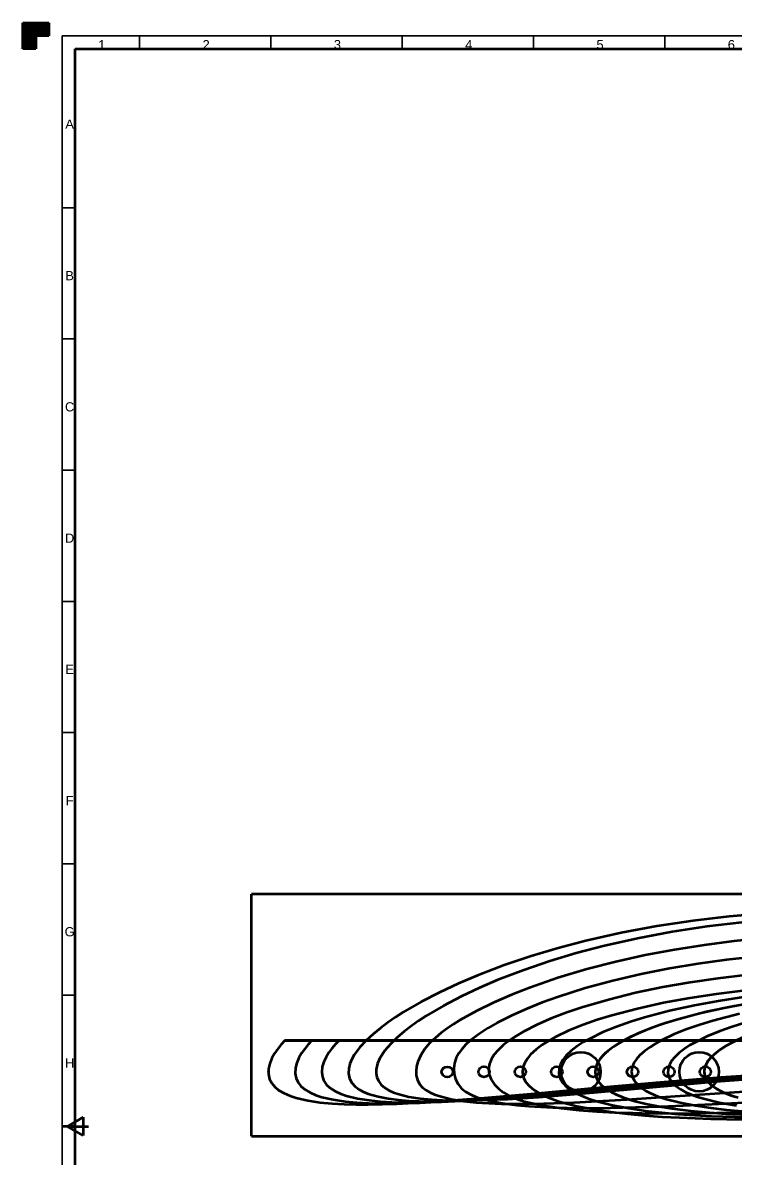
# Model space of a CAD drawing. Header units: millimetres. Extents: x 0 to 1189, y 0 to 841.
# Drawn here: x 0 to 271.4, y 408.3 to 841 of the extents above; entities that cross this region are included whole.
import ezdxf

# ---------------------------------------------------------------- set-up
doc = ezdxf.new("R2010")
doc.units = ezdxf.units.MM
for name, color, linetype, true_color in [('1', 7, 'Continuous', 0xffffff), ('256', 7, 'Continuous', 0xffffff), ('61', 7, 'Continuous', 0xffffff)]:
    doc.layers.add(name, color=color, linetype=linetype, true_color=true_color)
doc.styles.add('Arial', font='Arial')

# ---------------------------------------------------------------- blocks, each defined once
blk = doc.blocks.new('HATCH1')
at = {"color": 18, "lineweight": 13}
for p, q in [((0, 840.98988), (10, 840.98988)), ((0, 840.94755), (10, 840.94755)), ((0, 840.90522), (10, 840.90522)), ((0, 840.86289), (10, 840.86289)), ((0, 840.82056), (10, 840.82056)), ((0, 840.77823), (10, 840.77823)), ((0, 840.7359), (10, 840.7359)), ((0, 840.69357), (10, 840.69357)), ((0, 840.65124), (10, 840.65124)), ((0, 840.60891), (10, 840.60891)), ((0, 840.56658), (10, 840.56658)), ((0, 840.52425), (10, 840.52425)), ((0, 840.48192), (10, 840.48192)), ((0, 840.43959), (10, 840.43959)), ((0, 840.39726), (10, 840.39726)), ((0, 840.35493), (10, 840.35493)), ((0, 840.3126), (10, 840.3126)), ((0, 840.27027), (10, 840.27027)), ((0, 840.22794), (10, 840.22794)), ((0, 840.18561), (10, 840.18561)), ((0, 840.14328), (10, 840.14328)), ((0, 840.10095), (10, 840.10095)), ((0, 840.05862), (10, 840.05862)), ((0, 840.01629), (10, 840.01629)), ((0, 839.97396), (10, 839.97396)), ((0, 839.93163), (10, 839.93163)), ((0, 839.8893), (10, 839.8893)), ((0, 839.84697), (10, 839.84697)), ((0, 839.80464), (10, 839.80464)), ((0, 839.76231), (10, 839.76231)), ((0, 839.71998), (10, 839.71998)), ((0, 839.67765), (10, 839.67765)), ((0, 839.63532), (10, 839.63532)), ((0, 839.59299), (10, 839.59299)), ((0, 839.55066), (10, 839.55066)), ((0, 839.50833), (10, 839.50833)), ((0, 839.466), (10, 839.466)), ((0, 839.42367), (10, 839.42367)), ((0, 839.38134), (10, 839.38134)), ((0, 839.33901), (10, 839.33901)), ((0, 839.29668), (10, 839.29668)), ((0, 839.25435), (10, 839.25435)), ((0, 839.21202), (10, 839.21202)), ((0, 839.16969), (10, 839.16969)), ((0, 839.12736), (10, 839.12736)), ((0, 839.08503), (10, 839.08503)), ((0, 839.0427), (10, 839.0427)), ((0, 839.00037), (10, 839.00037)), ((0, 838.95804), (10, 838.95804)), ((0, 838.91571), (10, 838.91571)), ((0, 838.87338), (10, 838.87338)), ((0, 838.83105), (10, 838.83105)), ((0, 838.78872), (10, 838.78872)), ((0, 838.74639), (10, 838.74639)), ((0, 838.70406), (10, 838.70406)), ((0, 838.66173), (10, 838.66173)), ((0, 838.6194), (10, 838.6194)), ((0, 838.57707), (10, 838.57707)), ((0, 838.53474), (10, 838.53474)), ((0, 838.49241), (10, 838.49241)), ((0, 838.45008), (10, 838.45008)), ((0, 838.40775), (10, 838.40775)), ((0, 838.36542), (10, 838.36542)), ((0, 838.32309), (10, 838.32309)), ((0, 838.28076), (10, 838.28076)), ((0, 838.23843), (10, 838.23843)), ((0, 838.1961), (10, 838.1961)), ((0, 838.15377), (10, 838.15377)), ((0, 838.11144), (10, 838.11144)), ((0, 838.06911), (10, 838.06911)), ((0, 838.02678), (10, 838.02678)), ((0, 837.98445), (10, 837.98445)), ((0, 837.94212), (10, 837.94212)), ((0, 837.89979), (10, 837.89979)), ((0, 837.85746), (10, 837.85746)), ((0, 837.81513), (10, 837.81513)), ((0, 837.7728), (10, 837.7728)), ((0, 837.73047), (10, 837.73047)), ((0, 837.68814), (10, 837.68814)), ((0, 837.64581), (10, 837.64581)), ((0, 837.60348), (10, 837.60348)), ((0, 837.56115), (10, 837.56115)), ((0, 837.51882), (10, 837.51882)), ((0, 837.47649), (10, 837.47649)), ((0, 837.43416), (10, 837.43416)), ((0, 837.39183), (10, 837.39183)), ((0, 837.3495), (10, 837.3495)), ((0, 837.30717), (10, 837.30717)), ((0, 837.26484), (10, 837.26484)), ((0, 837.22251), (10, 837.22251)), ((0, 837.18018), (10, 837.18018)), ((0, 837.13785), (10, 837.13785)), ((0, 837.09552), (10, 837.09552)), ((0, 837.05319), (10, 837.05319)), ((0, 837.01086), (10, 837.01086)), ((0, 836.96853), (10, 836.96853)), ((0, 836.9262), (10, 836.9262)), ((0, 836.88387), (10, 836.88387)), ((0, 836.84154), (10, 836.84154)), ((0, 836.79921), (10, 836.79921)), ((0, 836.75688), (10, 836.75688)), ((0, 836.71455), (10, 836.71455)), ((0, 836.67222), (10, 836.67222)), ((0, 836.62989), (10, 836.62989)), ((0, 836.58756), (10, 836.58756)), ((0, 836.54523), (10, 836.54523)), ((0, 836.5029), (10, 836.5029)), ((0, 836.46057), (10, 836.46057)), ((0, 836.41824), (10, 836.41824)), ((0, 836.37591), (10, 836.37591)), ((0, 836.33358), (10, 836.33358)), ((0, 836.29125), (10, 836.29125)), ((0, 836.24892), (10, 836.24892)), ((0, 836.20659), (10, 836.20659)), ((0, 836.16426), (10, 836.16426)), ((0, 836.12193), (10, 836.12193)), ((0, 836.0796), (10, 836.0796)), ((0, 836.03727), (10, 836.03727)), ((0, 835.99494), (5, 835.99494)), ((0, 835.95261), (5, 835.95261)), ((0, 835.91028), (5, 835.91028)), ((0, 835.86795), (5, 835.86795)), ((0, 835.82562), (5, 835.82562)), ((0, 835.78329), (5, 835.78329)), ((0, 835.74096), (5, 835.74096)), ((0, 835.69863), (5, 835.69863)), ((0, 835.6563), (5, 835.6563)), ((0, 835.61397), (5, 835.61397)), ((0, 835.57164), (5, 835.57164)), ((0, 835.52931), (5, 835.52931)), ((0, 835.48698), (5, 835.48698)), ((0, 835.44465), (5, 835.44465)), ((0, 835.40232), (5, 835.40232)), ((0, 835.35999), (5, 835.35999)), ((0, 835.31766), (5, 835.31766)), ((0, 835.27533), (5, 835.27533)), ((0, 835.233), (5, 835.233)), ((0, 835.19067), (5, 835.19067)), ((0, 835.14834), (5, 835.14834)), ((0, 835.10601), (5, 835.10601)), ((0, 835.06368), (5, 835.06368)), ((0, 835.02135), (5, 835.02135)), ((0, 834.97902), (5, 834.97902)), ((0, 834.93669), (5, 834.93669)), ((0, 834.89436), (5, 834.89436)), ((0, 834.85203), (5, 834.85203)), ((0, 834.8097), (5, 834.8097)), ((0, 834.76737), (5, 834.76737)), ((0, 834.72504), (5, 834.72504)), ((0, 834.68271), (5, 834.68271)), ((0, 834.64038), (5, 834.64038)), ((0, 834.59805), (5, 834.59805)), ((0, 834.55572), (5, 834.55572)), ((0, 834.51339), (5, 834.51339)), ((0, 834.47106), (5, 834.47106)), ((0, 834.42873), (5, 834.42873)), ((0, 834.3864), (5, 834.3864)), ((0, 834.34407), (5, 834.34407)), ((0, 834.30174), (5, 834.30174)), ((0, 834.25941), (5, 834.25941)), ((0, 834.21708), (5, 834.21708)), ((0, 834.17475), (5, 834.17475)), ((0, 834.13242), (5, 834.13242)), ((0, 834.09009), (5, 834.09009)), ((0, 834.04776), (5, 834.04776)), ((0, 834.00543), (5, 834.00543)), ((0, 833.9631), (5, 833.9631)), ((0, 833.92077), (5, 833.92077)), ((0, 833.87844), (5, 833.87844)), ((0, 833.83611), (5, 833.83611)), ((0, 833.79378), (5, 833.79378)), ((0, 833.75145), (5, 833.75145)), ((0, 833.70912), (5, 833.70912)), ((0, 833.66679), (5, 833.66679)), ((0, 833.62446), (5, 833.62446)), ((0, 833.58213), (5, 833.58213)), ((0, 833.5398), (5, 833.5398)), ((0, 833.49747), (5, 833.49747)), ((0, 833.45514), (5, 833.45514)), ((0, 833.41281), (5, 833.41281)), ((0, 833.37048), (5, 833.37048)), ((0, 833.32815), (5, 833.32815)), ((0, 833.28582), (5, 833.28582)), ((0, 833.24349), (5, 833.24349)), ((0, 833.20116), (5, 833.20116)), ((0, 833.15883), (5, 833.15883)), ((0, 833.1165), (5, 833.1165)), ((0, 833.07417), (5, 833.07417)), ((0, 833.03184), (5, 833.03184)), ((0, 832.98951), (5, 832.98951)), ((0, 832.94718), (5, 832.94718)), ((0, 832.90485), (5, 832.90485)), ((0, 832.86252), (5, 832.86252)), ((0, 832.82019), (5, 832.82019)), ((0, 832.77786), (5, 832.77786)), ((0, 832.73553), (5, 832.73553)), ((0, 832.6932), (5, 832.6932)), ((0, 832.65087), (5, 832.65087)), ((0, 832.60854), (5, 832.60854)), ((0, 832.56621), (5, 832.56621)), ((0, 832.52388), (5, 832.52388)), ((0, 832.48155), (5, 832.48155)), ((0, 832.43922), (5, 832.43922)), ((0, 832.39689), (5, 832.39689)), ((0, 832.35456), (5, 832.35456)), ((0, 832.31223), (5, 832.31223)), ((0, 832.2699), (5, 832.2699)), ((0, 832.22757), (5, 832.22757)), ((0, 832.18524), (5, 832.18524)), ((0, 832.14291), (5, 832.14291)), ((0, 832.10058), (5, 832.10058)), ((0, 832.05825), (5, 832.05825)), ((0, 832.01592), (5, 832.01592)), ((0, 831.97359), (5, 831.97359)), ((0, 831.93126), (5, 831.93126)), ((0, 831.88893), (5, 831.88893)), ((0, 831.8466), (5, 831.8466)), ((0, 831.80427), (5, 831.80427)), ((0, 831.76194), (5, 831.76194)), ((0, 831.71961), (5, 831.71961)), ((0, 831.67728), (5, 831.67728)), ((0, 831.63495), (5, 831.63495)), ((0, 831.59262), (5, 831.59262)), ((0, 831.55029), (5, 831.55029)), ((0, 831.50796), (5, 831.50796)), ((0, 831.46563), (5, 831.46563)), ((0, 831.4233), (5, 831.4233)), ((0, 831.38097), (5, 831.38097)), ((0, 831.33864), (5, 831.33864)), ((0, 831.29631), (5, 831.29631)), ((0, 831.25398), (5, 831.25398)), ((0, 831.21165), (5, 831.21165)), ((0, 831.16932), (5, 831.16932)), ((0, 831.12699), (5, 831.12699)), ((0, 831.08466), (5, 831.08466)), ((0, 831.04233), (5, 831.04233)), ((0, 831), (5, 831))]:
    blk.add_line(p, q, dxfattribs=at)

msp = doc.modelspace()

# ---------------------------------------------------------------- linework, layer by layer
at = {"layer": '1', "color": 8, "linetype": 'Continuous', "lineweight": 70}
for p, q in [((87.17971, 416.74097), (87.17971, 508.902458)), ((957.216019, 508.902458), (87.17971, 508.902458)), ((87.17971, 416.74097), (957.216019, 416.74097))]:
    msp.add_line(p, q, dxfattribs=at)
at = {"layer": '1', "color": 163, "linetype": 'Continuous', "lineweight": 70}
for p, q in [((99.799518, 453.214122), (628.93587, 453.214122)), ((628.93587, 453.214122), (99.799518, 453.214122)), ((99.799518, 453.214122), (628.93587, 453.214122)), ((628.93587, 453.214122), (99.799518, 453.214122)), ((346.209126, 453.214122), (110.120416, 453.214122)), ((346.209126, 453.214122), (110.120416, 453.214122)), ((356.172719, 453.214122), (120.45026, 453.214122)), ((356.172719, 453.214122), (120.45026, 453.214122))]:
    msp.add_line(p, q, dxfattribs=at)
for points in [[(282.758138, 501.568431), (268.969768, 500.432176), (255.213504, 498.84264), (241.495629, 496.780266), (227.891347, 494.235494), (214.429332, 491.192194), (203.957457, 488.431198), (193.583784, 485.32595), (183.315234, 481.852135), (173.16244, 477.972363), (165.901341, 474.883203), (158.741136, 471.535081), (151.744602, 467.905482), (144.942141, 463.944938), (141.964347, 462.036645), (139.043817, 460.03024), (136.191845, 457.907642), (133.428205, 455.645887), (130.805533, 453.229652), (128.375101, 450.612901), (126.255118, 447.749194), (125.32387, 446.100585), (124.589855, 444.349147), (124.139586, 442.505052), (124.068701, 440.613603), (124.467838, 438.761718), (125.358091, 437.089769), (126.641185, 435.686696), (128.164219, 434.559775), (129.831233, 433.658357), (131.580986, 432.93041), (135.345239, 431.826238), (139.202408, 431.088715), (143.110813, 430.593951), (147.021054, 430.280921), (150.929541, 430.097128), (154.836549, 430.012935), (158.742462, 430.008614), (162.647454, 430.068033), (174.91598, 430.558251), (187.180162, 431.356678), (209.065358, 433.165849), (230.934489, 435.169872), (257.446958, 437.546585), (283.982261, 439.652586)], [(282.758138, 501.568431), (268.969768, 500.432176), (255.213504, 498.84264), (241.495629, 496.780266), (227.891347, 494.235494), (214.429332, 491.192194), (203.957457, 488.431198), (193.583784, 485.32595), (183.315234, 481.852135), (173.16244, 477.972363), (165.901341, 474.883203), (158.741136, 471.535081), (151.744602, 467.905482), (144.942141, 463.944938), (141.964347, 462.036645), (139.043817, 460.03024), (136.191845, 457.907642), (133.428205, 455.645887), (130.805533, 453.229652), (128.375101, 450.612901), (126.255118, 447.749194), (125.32387, 446.100585), (124.589855, 444.349147), (124.139586, 442.505052), (124.068701, 440.613603), (124.467838, 438.761718), (125.358091, 437.089769), (126.641185, 435.686696), (128.164219, 434.559775), (129.831233, 433.658357), (131.580986, 432.93041), (135.345239, 431.826238), (139.202408, 431.088715), (143.110813, 430.593951), (147.021054, 430.280921), (150.929541, 430.097128), (154.836549, 430.012935), (158.742462, 430.008614), (162.647454, 430.068033), (174.91598, 430.558251), (187.180162, 431.356678), (209.065358, 433.165849), (230.934489, 435.169872), (257.446958, 437.546585), (283.982261, 439.652586)], [(273.878467, 498.152221), (260.550481, 496.607927), (247.28206, 494.608976), (234.076926, 492.134126), (220.989962, 489.168152), (210.814671, 486.476534), (200.739289, 483.448692), (190.770759, 480.059989), (180.920331, 476.272808), (173.895005, 473.261862), (166.993397, 470.005829), (160.237798, 466.462177), (153.657581, 462.572699), (150.780729, 460.69149), (147.97571, 458.716095), (145.254382, 456.630091), (142.6399, 454.403387), (140.172543, 451.997844), (137.929607, 449.38436), (136.049802, 446.515491), (135.119012, 444.433738), (134.593731, 442.208474), (134.558313, 440.683912), (134.835143, 439.191201), (135.442599, 437.795418), (136.55687, 436.343), (137.948972, 435.164621), (139.514956, 434.21745), (141.166607, 433.460632), (142.882572, 432.842728), (147.090236, 431.786701), (151.337866, 431.118461), (155.611636, 430.704023), (159.901872, 430.465726), (164.205973, 430.356109), (168.518222, 430.347415), (172.828896, 430.416962), (184.661275, 430.90057), (196.47279, 431.667045), (217.538304, 433.389607), (238.590592, 435.293182), (264.112296, 437.548091), (289.65148, 439.546239)], [(273.878467, 498.152221), (260.550481, 496.607927), (247.28206, 494.608976), (234.076926, 492.134126), (220.989962, 489.168152), (210.814671, 486.476534), (200.739289, 483.448692), (190.770759, 480.059989), (180.920331, 476.272808), (173.895005, 473.261862), (166.993397, 470.005829), (160.237798, 466.462177), (153.65758, 462.572699), (150.780729, 460.69149), (147.97571, 458.716095), (145.254382, 456.630091), (142.6399, 454.403387), (140.172543, 451.997844), (137.929607, 449.38436), (136.049802, 446.515491), (135.119012, 444.433738), (134.593731, 442.208474), (134.558313, 440.683912), (134.835143, 439.191201), (135.442599, 437.795418), (136.55687, 436.343), (137.948972, 435.164621), (139.514956, 434.21745), (141.166607, 433.460632), (142.882572, 432.842728), (147.090236, 431.786701), (151.337866, 431.118461), (155.611636, 430.704023), (159.901872, 430.465726), (164.205973, 430.356109), (168.518222, 430.347415), (172.828896, 430.416962), (184.661275, 430.90057), (196.47279, 431.667045), (217.538304, 433.389607), (238.590592, 435.293182), (264.112296, 437.548091), (289.65148, 439.546239)], [(282.144051, 492.144646), (270.766188, 491.012672), (259.445089, 489.569625), (248.183218, 487.80208), (236.983343, 485.694887), (225.849794, 483.224303), (214.788036, 480.360142), (203.804696, 477.065389), (192.949422, 473.293259), (186.146001, 470.615811), (179.43931, 467.6901), (172.871906, 464.475181), (166.487324, 460.902551), (164.054891, 459.380661), (161.679304, 457.777848), (159.373514, 456.076355), (157.156198, 454.249767), (155.067477, 452.260092), (153.191753, 450.076139), (151.623716, 447.660943), (150.468368, 445.036589), (150.010639, 443.344916), (149.786154, 441.613082), (149.862609, 439.862608), (150.29895, 438.167012), (151.116323, 436.630913), (152.27727, 435.316859), (153.655877, 434.24642), (155.174774, 433.373624), (156.763774, 432.664133), (158.401649, 432.073333), (163.106612, 430.874271), (167.865336, 430.103365), (172.653843, 429.604941), (177.462316, 429.290358), (182.286312, 429.112988), (187.117149, 429.041285), (198.490372, 429.169157), (209.848522, 429.581754), (230.110294, 430.712059), (250.358753, 432.094826), (274.898812, 433.837794)], [(282.144051, 492.144646), (270.766188, 491.012672), (259.445089, 489.569625), (248.183218, 487.80208), (236.983343, 485.694887), (225.849794, 483.224303), (214.788036, 480.360142), (203.804696, 477.065389), (192.949422, 473.293259), (186.146001, 470.615811), (179.43931, 467.6901), (172.871906, 464.475181), (166.487324, 460.902551), (164.054891, 459.380661), (161.679304, 457.777848), (159.373514, 456.076355), (157.156198, 454.249767), (155.067477, 452.260092), (153.191753, 450.076139), (151.623716, 447.660943), (150.468368, 445.036589), (150.010639, 443.344916), (149.786154, 441.613082), (149.862609, 439.862608), (150.29895, 438.167012), (151.116324, 436.630913), (152.27727, 435.316859), (153.655877, 434.24642), (155.174774, 433.373624), (156.763774, 432.664133), (158.401649, 432.073333), (163.106612, 430.874271), (167.865336, 430.103365), (172.653843, 429.604941), (177.462316, 429.290358), (182.286312, 429.112988), (187.117149, 429.041285), (198.490372, 429.169157), (209.848522, 429.581754), (230.110294, 430.712059), (250.358753, 432.094826), (274.898812, 433.837794)], [(278.863255, 485.134158), (267.954709, 483.923883), (257.083494, 482.425571), (246.251858, 480.622023), (235.464742, 478.486545), (224.756804, 475.99233), (214.148823, 473.10577), (203.66918, 469.770745), (197.801798, 467.647481), (192.009586, 465.331951), (186.307292, 462.786236), (180.726887, 459.956164), (177.119331, 457.878434), (173.63491, 455.599031), (170.329101, 453.041125), (168.791052, 451.629027), (167.366266, 450.095825), (166.121102, 448.433325), (165.122183, 446.616669), (164.448487, 444.630745), (164.178976, 442.560105), (164.320688, 440.469831), (164.857982, 438.442948), (165.79021, 436.57945), (167.121551, 434.95568), (168.761816, 433.653064), (170.585911, 432.621396), (172.495864, 431.801952), (174.46346, 431.128513), (178.973876, 429.988502), (183.527621, 429.18521), (188.103982, 428.605642), (192.696003, 428.182718), (197.300149, 427.880738), (201.913696, 427.673755), (212.811256, 427.462829), (223.706377, 427.531499), (243.150231, 428.077824), (262.585117, 428.942521), (292.024305, 430.486576)], [(278.863276, 485.134161), (267.954733, 483.923886), (257.08352, 482.425575), (246.251885, 480.622028), (235.464771, 478.486551), (224.756834, 475.992338), (214.148855, 473.10578), (203.669213, 469.770756), (197.801832, 467.647494), (192.009621, 465.331965), (186.307327, 462.786252), (180.726922, 459.956183), (177.119366, 457.878455), (173.634944, 455.599055), (170.329133, 453.041152), (168.791082, 451.629057), (167.366294, 450.095857), (166.121126, 448.433361), (165.122201, 446.616709), (164.448497, 444.630788), (164.178977, 442.56015), (164.320681, 440.469875), (164.857965, 438.442991), (165.790185, 436.579488), (167.121518, 434.955712), (168.761777, 433.65309), (170.585869, 432.621416), (172.49582, 431.801969), (174.463415, 431.128527), (178.973828, 429.988511), (183.527573, 429.185218), (188.103933, 428.605647), (192.695953, 428.182722), (197.300098, 427.880741), (201.913644, 427.673757), (212.811202, 427.46283), (223.706321, 427.531498), (243.150171, 428.077821), (262.585054, 428.942518), (292.024237, 430.486573)], [(275.275069, 478.14221), (264.73504, 476.874835), (254.223398, 475.333156), (243.765979, 473.490236), (233.386459, 471.314394), (223.094619, 468.763444), (212.907375, 465.764836), (207.184787, 463.818668), (201.546549, 461.669118), (196.014385, 459.268202), (190.62114, 456.537498), (188.007997, 455.01055), (185.487816, 453.353406), (183.089699, 451.525531), (180.868574, 449.454587), (179.562825, 447.9115), (178.476794, 446.201584), (177.724981, 444.317053), (177.43615, 442.307429), (177.68675, 440.297708), (178.428335, 438.404984), (179.699554, 436.468778), (181.288774, 434.782586), (183.111075, 433.367341), (185.112907, 432.2242), (187.232321, 431.295255), (189.397556, 430.533205), (191.593224, 429.887857), (198.271591, 428.421299), (205.055711, 427.404246), (211.865498, 426.682608), (218.689556, 426.172748), (225.524263, 425.818826), (232.367276, 425.588913), (239.216663, 425.457075), (258.049473, 425.46625), (276.870489, 425.848082)], [(275.275069, 478.14221), (264.73504, 476.874835), (254.223398, 475.333156), (243.765978, 473.490236), (233.386458, 471.314394), (223.094619, 468.763444), (212.907374, 465.764836), (207.184787, 463.818667), (201.546548, 461.669118), (196.014384, 459.268202), (190.621139, 456.537497), (188.007996, 455.010549), (185.487816, 453.353406), (183.089699, 451.52553), (180.868573, 449.454587), (179.562824, 447.911499), (178.476793, 446.201583), (177.72498, 444.317052), (177.43615, 442.307428), (177.68675, 440.297707), (178.428336, 438.404983), (179.699554, 436.468778), (181.288775, 434.782586), (183.111076, 433.36734), (185.112908, 432.2242), (187.232322, 431.295254), (189.397557, 430.533205), (191.593225, 429.887856), (198.271592, 428.421299), (205.055712, 427.404246), (211.8655, 426.682608), (218.689557, 426.172748), (225.524264, 425.818826), (232.367277, 425.588913), (239.216664, 425.457075), (258.049474, 425.46625), (276.870491, 425.848082)], [(274.177209, 472.086534), (264.100116, 470.836383), (254.060273, 469.319694), (244.071862, 467.499998), (234.152265, 465.334091), (224.332976, 462.749945), (218.820081, 461.051048), (213.373995, 459.148661), (208.022771, 456.9942), (202.815429, 454.510722), (200.296495, 453.105619), (197.862328, 451.559375), (195.553024, 449.837524), (193.432502, 447.872115), (192.184869, 446.383492), (191.175647, 444.745656), (190.51378, 442.964068), (190.313143, 441.061034), (190.657817, 439.171517), (191.512638, 437.457965), (192.932051, 435.776855), (194.630674, 434.384139), (196.491214, 433.214582), (198.446815, 432.212864), (200.462797, 431.340398), (202.52305, 430.574446), (204.614707, 429.895067), (210.965315, 428.238599), (217.407731, 426.98543), (223.898413, 426.01108), (230.418389, 425.248717), (236.955076, 424.647604), (243.502188, 424.17656), (250.056134, 423.812984), (262.081885, 423.370308), (274.113906, 423.155402)], [(274.177209, 472.086534), (264.100116, 470.836383), (254.060273, 469.319694), (244.071862, 467.499998), (234.152265, 465.334091), (224.332976, 462.749945), (218.820081, 461.051048), (213.373995, 459.148661), (208.022771, 456.9942), (202.815429, 454.510722), (200.296495, 453.105619), (197.862328, 451.559375), (195.553024, 449.837524), (193.432502, 447.872115), (192.184869, 446.383492), (191.175647, 444.745656), (190.51378, 442.964068), (190.313143, 441.061034), (190.657817, 439.171517), (191.512638, 437.457965), (192.932051, 435.776855), (194.630674, 434.384139), (196.491214, 433.214582), (198.446815, 432.212864), (200.462797, 431.340398), (202.52305, 430.574446), (204.614707, 429.895067), (210.965315, 428.238599), (217.407731, 426.98543), (223.898413, 426.01108), (230.418389, 425.248717), (236.955076, 424.647604), (243.502188, 424.17656), (250.056134, 423.812984), (262.081885, 423.370308), (274.113906, 423.155402)], [(275.276214, 469.836813), (265.54786, 468.359372), (255.878169, 466.588434), (246.275776, 464.480308), (236.756336, 461.95966), (231.41167, 460.300755), (226.138999, 458.443874), (220.957168, 456.337002), (215.908051, 453.897906), (213.469196, 452.513817), (211.118414, 450.988831), (208.90314, 449.290233), (206.884568, 447.343045), (205.723296, 445.873286), (204.805458, 444.239619), (204.256373, 442.462387), (204.189819, 440.590659), (204.666402, 438.77752), (205.617384, 437.158967), (207.350081, 435.363368), (209.37699, 433.922192), (211.562938, 432.729441), (213.837522, 431.720013), (216.154387, 430.859708), (218.502939, 430.112411), (224.616862, 428.557969), (230.834344, 427.373341), (237.094887, 426.450596), (243.371511, 425.729023), (249.660344, 425.15946), (255.95898, 424.712852), (262.265888, 424.367936), (279.640371, 423.822322)], [(275.276214, 469.836813), (265.54786, 468.359372), (255.878169, 466.588434), (246.275776, 464.480308), (236.756336, 461.95966), (231.41167, 460.300755), (226.138999, 458.443874), (220.957168, 456.337002), (215.908051, 453.897906), (213.469196, 452.513817), (211.118414, 450.988831), (208.90314, 449.290233), (206.884568, 447.343045), (205.723296, 445.873286), (204.805458, 444.239619), (204.256373, 442.462387), (204.189819, 440.590659), (204.666402, 438.77752), (205.617384, 437.158967), (207.350081, 435.363368), (209.37699, 433.922192), (211.562938, 432.729441), (213.837522, 431.720013), (216.154387, 430.859708), (218.502939, 430.112411), (224.616862, 428.557969), (230.834344, 427.373341), (237.094887, 426.450596), (243.371511, 425.729023), (249.660344, 425.15946), (255.95898, 424.712852), (262.265888, 424.367936), (279.640371, 423.822322)], [(276.570174, 467.320354), (267.157179, 465.569815), (257.823643, 463.486102), (248.587985, 460.993434), (242.776969, 459.135628), (237.061792, 457.017965), (231.488889, 454.559683), (228.927596, 453.242252), (226.440047, 451.792587), (224.060475, 450.183355), (221.83258, 448.352304), (219.880253, 446.227543), (218.897938, 444.700849), (218.228404, 443.018545), (217.995785, 441.208844), (218.288527, 439.408434), (219.083402, 437.763569), (220.233897, 436.347721), (222.093134, 434.793399), (224.165738, 433.525454), (226.338786, 432.470544), (228.567678, 431.574648), (230.840769, 430.801854), (233.146115, 430.121174), (240.160517, 428.494383), (247.244859, 427.304482), (254.368075, 426.413346), (261.519458, 425.739621), (268.692059, 425.232657), (275.871355, 424.85994)], [(281.603815, 468.131078), (270.912094, 466.306697), (260.297447, 464.076548), (249.79909, 461.349673), (244.645875, 459.761617), (239.555115, 457.983343), (234.553033, 455.969447), (229.685446, 453.648013), (227.330852, 452.334586), (225.05548, 450.889212), (222.896844, 449.279699), (220.914719, 447.442534), (219.748518, 446.051024), (218.805144, 444.520037), (218.186416, 442.854688), (217.998802, 441.07583), (218.32108, 439.309583), (219.120164, 437.707839), (220.446884, 436.136427), (222.034603, 434.834562), (223.773778, 433.7413), (225.601866, 432.804939), (227.486346, 431.989399), (229.412168, 431.273423), (231.367332, 430.63837), (237.303581, 429.08998), (243.325671, 427.918568), (249.392878, 427.007786), (255.487467, 426.295163), (261.597677, 425.733269), (267.717631, 425.292956), (273.843972, 424.953103)], [(272.962449, 463.35049), (262.824042, 460.733963), (257.848515, 459.211391), (252.928692, 457.50592), (248.097736, 455.57819), (243.403643, 453.364527), (241.126421, 452.112861), (238.91201, 450.73005), (236.809235, 449.19556), (234.883411, 447.464782), (233.736779, 446.158466), (232.767982, 444.691036), (232.093901, 443.06895), (231.838477, 441.333298), (232.083032, 439.598215), (232.816739, 437.998493), (234.081842, 436.436255), (235.613023, 435.148047), (237.302666, 434.068506), (239.067038, 433.153748), (240.885602, 432.35916), (242.747056, 431.661007), (244.643412, 431.04074), (250.3993, 429.532031), (256.228752, 428.394628), (262.108218, 427.51029), (268.018111, 426.818742), (273.937484, 426.274683)], [(272.962449, 463.35049), (262.824042, 460.733963), (257.848515, 459.211391), (252.928692, 457.50592), (248.097736, 455.57819), (243.403643, 453.364527), (241.126421, 452.112861), (238.91201, 450.73005), (236.809235, 449.19556), (234.883411, 447.464782), (233.736779, 446.158466), (232.767982, 444.691036), (232.093901, 443.06895), (231.838477, 441.333298), (232.083032, 439.598215), (232.816739, 437.998493), (234.081842, 436.436255), (235.613023, 435.148047), (237.302666, 434.068506), (239.067038, 433.153748), (240.885602, 432.35916), (242.747056, 431.661007), (244.643412, 431.04074), (250.3993, 429.532031), (256.228752, 428.394628), (262.108218, 427.51029), (268.018111, 426.818742), (273.937484, 426.274683)], [(275.025187, 459.879589), (270.215783, 458.388134), (265.473332, 456.71942), (260.815173, 454.827337), (256.27199, 452.635184), (254.080588, 451.393206), (251.97308, 450.028657), (249.976711, 448.502037), (248.147578, 446.742049), (247.098941, 445.417497), (246.266466, 443.936406), (245.770105, 442.316229), (245.71829, 440.631283), (246.159687, 438.993544), (247.030178, 437.534446), (248.607276, 435.919578), (250.449269, 434.623362), (252.430837, 433.552135), (254.494191, 432.644595), (256.595255, 431.871911), (258.723083, 431.200553), (265.189278, 429.609727), (271.768368, 428.446297)], [(275.025187, 459.879589), (270.215783, 458.388134), (265.473332, 456.71942), (260.815173, 454.827337), (256.27199, 452.635184), (254.080588, 451.393206), (251.97308, 450.028657), (249.976711, 448.502037), (248.147578, 446.742049), (247.098941, 445.417497), (246.266466, 443.936406), (245.770105, 442.316229), (245.71829, 440.631283), (246.159687, 438.993544), (247.030178, 437.534446), (248.607276, 435.919578), (250.449269, 434.623362), (252.430837, 433.552135), (254.494191, 432.644595), (256.595255, 431.871911), (258.723083, 431.200553), (265.189278, 429.609727), (271.768368, 428.446297)], [(274.348426, 454.432317), (269.990472, 452.353949), (267.882387, 451.178036), (265.845208, 449.883967), (263.912574, 448.442961), (262.138045, 446.798163), (261.093993, 445.552324), (260.249389, 444.181608), (259.69537, 442.690619), (259.527291, 441.098024), (259.815975, 439.516682), (260.531453, 438.08265), (261.942887, 436.466001), (263.64837, 435.165958), (265.508259, 434.096966), (267.454627, 433.195556), (269.456371, 432.423241), (271.49627, 431.753326)], [(99.799518, 453.214122), (98.39934, 451.647713), (97.091477, 450.003053), (95.907057, 448.267567), (94.8895, 446.426393), (94.102023, 444.475622), (93.641317, 442.430647), (93.611554, 440.331606), (94.020154, 438.537971), (94.836305, 436.918106), (95.988477, 435.526292), (97.393138, 434.349203), (99.52548, 433.080917), (101.807946, 432.099324), (104.140521, 431.341204), (108.629215, 430.319427), (113.19146, 429.648181), (117.785026, 429.224686), (122.391572, 428.976932), (127.002648, 428.860777), (131.615136, 428.847753), (142.483929, 429.113075), (153.342392, 429.668159), (172.706664, 431.075655), (192.049314, 432.753909), (216.656207, 435.019121), (241.269445, 437.211029), (265.900846, 439.187397), (290.555495, 440.846727)], [(99.799518, 453.214122), (98.39934, 451.647713), (97.091477, 450.003053), (95.907057, 448.267567), (94.8895, 446.426393), (94.102023, 444.475622), (93.641317, 442.430647), (93.611554, 440.331606), (94.020154, 438.537971), (94.836305, 436.918106), (95.988477, 435.526292), (97.393138, 434.349203), (99.52548, 433.080917), (101.807946, 432.099324), (104.140521, 431.341204), (108.629215, 430.319427), (113.19146, 429.648181), (117.785026, 429.224686), (122.391572, 428.976932), (127.002648, 428.860777), (131.615136, 428.847753), (142.483929, 429.113075), (153.342392, 429.668159), (172.706664, 431.075655), (192.049314, 432.753909), (216.656207, 435.019121), (241.269445, 437.211029), (265.900846, 439.187397), (290.555495, 440.846727)], [(99.799518, 453.214122), (98.39934, 451.647713), (97.091477, 450.003053), (95.907057, 448.267567), (94.8895, 446.426393), (94.102023, 444.475622), (93.641317, 442.430647), (93.611554, 440.331606), (94.020154, 438.537971), (94.836305, 436.918106), (95.988477, 435.526292), (97.393138, 434.349203), (99.52548, 433.080917), (101.807946, 432.099324), (104.140521, 431.341204), (108.629215, 430.319427), (113.19146, 429.648181), (117.785026, 429.224686), (122.391572, 428.976932), (127.002648, 428.860777), (131.615136, 428.847753), (142.483929, 429.113075), (153.342392, 429.668159), (172.706664, 431.075655), (192.049314, 432.753909), (216.656207, 435.019121), (241.269445, 437.211029), (265.900846, 439.187397), (290.555495, 440.846727)], [(99.799518, 453.214122), (98.39934, 451.647713), (97.091477, 450.003053), (95.907057, 448.267567), (94.8895, 446.426393), (94.102023, 444.475622), (93.641317, 442.430647), (93.611554, 440.331606), (94.020154, 438.537971), (94.836305, 436.918106), (95.988477, 435.526292), (97.393138, 434.349203), (99.52548, 433.080917), (101.807946, 432.099324), (104.140521, 431.341204), (108.629215, 430.319427), (113.19146, 429.648181), (117.785026, 429.224686), (122.391572, 428.976932), (127.002648, 428.860777), (131.615136, 428.847753), (142.483929, 429.113075), (153.342392, 429.668159), (172.706664, 431.075655), (192.049314, 432.753909), (216.656207, 435.019121), (241.269445, 437.211029), (265.900846, 439.187397), (290.555495, 440.846727)], [(110.120416, 453.214122), (108.727164, 451.694513), (107.415493, 450.092804), (106.220971, 448.406368), (105.182469, 446.614952), (104.36398, 444.727479), (103.847845, 442.733235), (103.743373, 440.665544), (104.078517, 438.881284), (104.836271, 437.239975), (105.962602, 435.815648), (107.341423, 434.630638), (109.402395, 433.384114), (111.616113, 432.419724), (113.889325, 431.673037), (118.27228, 430.668492), (122.740392, 430.009448), (127.220736, 429.597116), (131.699534, 429.357604), (136.176826, 429.245946), (140.653264, 429.234721), (151.201829, 429.494627), (161.747508, 430.035652), (180.572716, 431.40674), (199.380064, 433.040391), (226.724264, 435.55563), (254.079128, 437.946677), (281.460146, 440.020201)], [(110.120416, 453.214122), (108.727164, 451.694513), (107.415493, 450.092804), (106.220971, 448.406368), (105.182469, 446.614952), (104.36398, 444.727479), (103.847845, 442.733235), (103.743373, 440.665544), (104.078517, 438.881284), (104.836271, 437.239975), (105.962602, 435.815648), (107.341423, 434.630638), (109.402395, 433.384114), (111.616113, 432.419724), (113.889325, 431.673037), (118.27228, 430.668492), (122.740392, 430.009448), (127.220736, 429.597116), (131.699534, 429.357604), (136.176826, 429.245946), (140.653264, 429.234721), (151.201829, 429.494627), (161.747508, 430.035652), (180.572716, 431.40674), (199.380064, 433.040391), (226.724264, 435.55563), (254.079128, 437.946677), (281.460146, 440.020201)], [(120.45026, 453.214122), (119.076443, 451.755031), (117.777947, 450.219141), (116.58561, 448.60496), (115.534934, 446.894173), (114.676135, 445.077428), (114.092715, 443.16198), (113.88455, 441.162434), (114.098984, 439.413608), (114.722612, 437.780036), (115.732195, 436.333862), (117.01714, 435.122462), (118.975339, 433.84824), (121.105272, 432.864572), (123.301946, 432.104099), (127.545204, 431.086651), (131.877674, 430.419944), (136.224757, 430.000672), (140.570637, 429.755234), (144.9155, 429.637267), (149.259566, 429.618739), (159.497177, 429.859404), (169.732701, 430.377646), (188.00423, 431.7025), (206.25734, 433.285917), (232.795499, 435.726744), (259.343961, 438.047953), (285.917353, 440.060345)], [(120.45026, 453.214122), (119.076443, 451.755031), (117.777947, 450.219141), (116.58561, 448.60496), (115.534934, 446.894173), (114.676135, 445.077428), (114.092715, 443.16198), (113.88455, 441.162434), (114.098984, 439.413608), (114.722612, 437.780036), (115.732195, 436.333862), (117.01714, 435.122462), (118.975339, 433.84824), (121.105272, 432.864572), (123.301946, 432.104099), (127.545204, 431.086651), (131.877674, 430.419944), (136.224757, 430.000672), (140.570637, 429.755234), (144.9155, 429.637267), (149.259566, 429.618739), (159.497177, 429.859404), (169.732701, 430.377646), (188.00423, 431.7025), (206.25734, 433.285917), (232.795499, 435.726744), (259.343961, 438.047953), (285.917353, 440.060345)], [(272.161856, 453.437943), (269.875068, 452.293117), (267.647209, 451.037433), (265.494809, 449.641035), (263.455713, 448.057715), (261.635964, 446.237539), (260.665914, 444.921974), (259.934825, 443.463028), (259.555048, 441.880138), (259.620897, 440.255169), (260.157978, 438.714896), (261.07472, 437.362065), (262.648735, 435.8739), (264.453147, 434.671201), (266.362037, 433.680183), (268.341802, 432.836551), (270.377751, 432.108472), (272.440146, 431.473206)]]:
    msp.add_lwpolyline(points, dxfattribs=at)
for centre in [(212.564539, 441.287753), (212.564539, 441.287753), (212.564539, 441.287753), (212.564539, 441.287753), (257.564539, 441.287753), (257.564539, 441.287753), (257.564539, 441.287753), (257.564539, 441.287753)]:
    msp.add_circle(centre, 7.5, dxfattribs=at)
for centre in [(161.644638, 441.235381), (161.644638, 441.235381, 114.3), (175.638839, 441.287753), (175.638839, 441.287753), (189.506105, 441.287753), (189.506105, 441.287753), (203.373371, 441.287753), (203.373371, 441.287753), (217.240637, 441.287753), (217.240637, 441.287753), (232.230988, 441.287753), (232.230988, 441.287753), (246.098254, 441.287753), (246.098254, 441.287753), (259.96552, 441.287753), (259.96552, 441.287753)]:
    msp.add_ellipse(centre, major_axis=(2.128356, 0), ratio=0.939693, dxfattribs=at)
at = {"layer": '256', "color": 18, "linetype": 'Continuous', "lineweight": 70}
for p, q in [((0, 831), (0, 841)), ((0, 841), (10, 841)), ((10, 841), (10, 836)), ((5, 836), (5, 831)), ((10, 836), (5, 836)), ((5, 831), (0, 831)), ((20, 10), (20, 831)), ((20, 831), (1179, 831)), ((17, 420.5), (23, 423.964102)), ((23, 417.035898), (17, 420.5)), ((17, 420.5), (25, 420.5)), ((23, 423.964102), (23, 417.035898))]:
    msp.add_line(p, q, dxfattribs=at)
at = {"layer": '256', "color": 18, "linetype": 'Continuous', "lineweight": 35}
for p, q in [((15, 5), (15, 836)), ((15, 836), (1184, 836)), ((44.5, 836), (44.5, 831)), ((94.5, 836), (94.5, 831)), ((144.5, 836), (144.5, 831)), ((194.5, 836), (194.5, 831)), ((244.5, 836), (244.5, 831)), ((15, 770.5), (20, 770.5)), ((15, 720.5), (20, 720.5)), ((15, 670.5), (20, 670.5)), ((15, 620.5), (20, 620.5)), ((15, 570.5), (20, 570.5)), ((15, 520.5), (20, 520.5)), ((15, 470.5), (20, 470.5)), ((15, 420.5), (20, 420.5))]:
    msp.add_line(p, q, dxfattribs=at)
at = {"layer": '256', "color": 18, "linetype": 'Continuous', "lineweight": 200}
for q in [(15, 420.5), (25, 420.5)]:
    msp.add_line((20, 420.5), q, dxfattribs=at)
at = {"layer": '61', "color": 23, "linetype": 'Continuous', "lineweight": 70}
msp.add_point((93.564539, 441.235381), dxfattribs=at)

# ---------------------------------------------------------------- block references
at = {"layer": '256', "color": 18, "linetype": 'Continuous', "lineweight": 35}
msp.add_blockref('HATCH1', (0, 0), dxfattribs=at)

# ---------------------------------------------------------------- texts
at = {"layer": '256', "color": 18, "linetype": 'Continuous', "lineweight": 13, "char_height": 3.5, "attachment_point": 7, "line_spacing_factor": 1.047437, "style": 'Arial'}
for s, insert in [('\\fArial|b0|i0;\\W1.0000;1', (28.750848, 830.864203)), ('\\fArial|b0|i0;\\W1.0000;2', (68.500848, 830.864203)), ('\\fArial|b0|i0;\\W1.0000;3', (118.500848, 830.864203)), ('\\fArial|b0|i0;\\W1.0000;4', (168.500848, 830.871365)), ('\\fArial|b0|i0;\\W1.0000;5', (218.500848, 830.871365)), ('\\fArial|b0|i0;\\W1.0000;6', (268.500848, 830.864203)), ('\\fArial|b0|i0;\\W1.0000;A', (16.229872, 800.621365)), ('\\fArial|b0|i0;\\W1.0000;B', (16.229872, 742.871365)), ('\\fArial|b0|i0;\\W1.0000;C', (16.094982, 692.841522)), ('\\fArial|b0|i0;\\W1.0000;D', (16.094982, 642.871365)), ('\\fArial|b0|i0;\\W1.0000;E', (16.229872, 592.871365)), ('\\fArial|b0|i0;\\W1.0000;F', (16.367151, 542.871365)), ('\\fArial|b0|i0;\\W1.0000;G', (15.958897, 492.841522)), ('\\fArial|b0|i0;\\W1.0000;H', (16.094982, 442.871365))]:
    msp.add_mtext(s, dxfattribs=dict(at, insert=insert))

doc.saveas('drawing.dxf')
